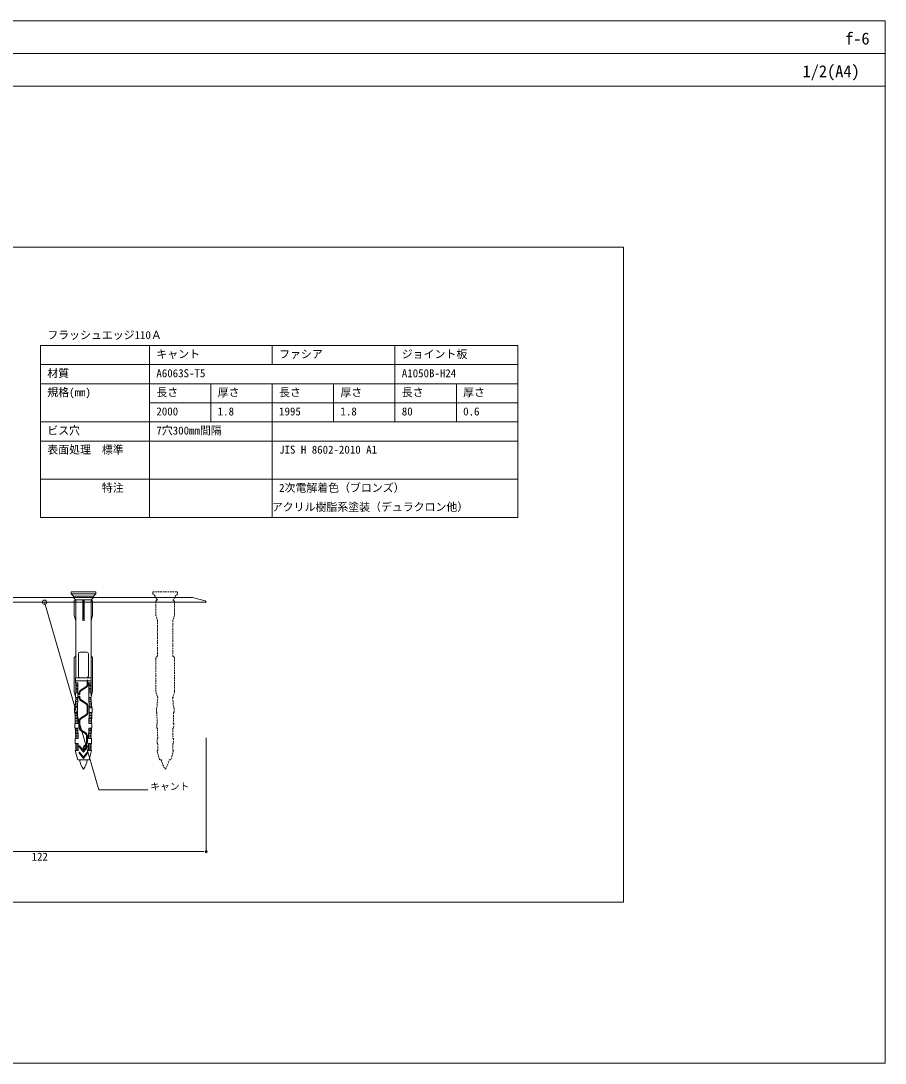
# Model space of a CAD drawing. Units: millimetres, scale not verified. Extents: x -276 to 276, y -191 to 191.
# Drawn here: x -40.9 to 276, y -191 to 191 of the extents above; entities that cross this region are included whole.
import ezdxf
from ezdxf.enums import TextEntityAlignment as Align

# ---------------------------------------------------------------- set-up
doc = ezdxf.new("R2010")
doc.units = ezdxf.units.MM
doc.header["$LTSCALE"] = 0.5
doc.linetypes.add('DASHED1', pattern=[1.8, 1.2, -0.6])
for name, color, linetype, lineweight in [('0-0_0', 7, 'Continuous', 9), ('0-2_moji', 7, 'Continuous', 18), ('0-3_SUNPO', 7, 'Continuous', 18), ('0-5_KANAMONO_SCREW', 4, 'Continuous', 18), ('0-6_KANAMONO_2', 6, 'Continuous', 18), ('0-7_WAKU', 7, 'Continuous', 18)]:
    doc.layers.add(name, color=color, linetype=linetype, lineweight=lineweight)
doc.styles.add('ＭＳ ゴシック', font='')
doc.styles.get('ＭＳ ゴシック').set_extended_font_data('MS Gothic')

# ---------------------------------------------------------------- blocks, each defined once
blk = doc.blocks.new('_DOT')
at = {"layer": '0-0_0'}
for p, q in [((-0.5, 0), (-1, 0)), ((0.25, 0), (-0.25, 0))]:
    blk.add_line(p, q, dxfattribs=at)
blk.add_circle((0, 0), 0.25, dxfattribs=at)

msp = doc.modelspace()

# ---------------------------------------------------------------- linework, layer by layer
at = {"layer": '0-0_0', "lineweight": 18}
msp.add_line((-275.9781, 179.0154), (276.0219, 179.0154), dxfattribs=at)
msp.add_lwpolyline([(-179.9781, -131.9846), (180.0219, -131.9846), (180.0219, 108.0154), (-179.9781, 108.0154)], close=True, dxfattribs=at)
at = {"layer": '0-2_moji'}
for p, q in [((-33.7278, 9.0154), (-33.7278, 72.0154)), ((-33.7278, 72.0154), (141.2722, 72.0154)), ((6.2722, 9.0154), (6.2722, 72.0154)), ((51.2722, 65.0154), (51.2722, 72.0154)), ((96.2722, 44.0154), (96.2722, 72.0154)), ((141.2722, 9.0154), (141.2722, 72.0154)), ((-33.7278, 65.0154), (141.2722, 65.0154)), ((-33.7278, 58.0154), (141.2722, 58.0154)), ((28.7722, 58.0154), (28.7722, 44.0154)), ((51.2722, 9.0154), (51.2722, 58.0154)), ((73.7722, 44.0154), (73.7722, 58.0154)), ((118.7722, 58.0154), (118.7722, 44.0154)), ((6.2722, 51.0154), (141.2722, 51.0154)), ((-33.7278, 44.0154), (141.2722, 44.0154)), ((-33.7278, 37.0154), (141.2722, 37.0154)), ((-33.7278, 23.0154), (141.2722, 23.0154)), ((-33.7278, 9.0154), (141.2722, 9.0154))]:
    msp.add_line(p, q, dxfattribs=at)
msp.add_lwpolyline([(-32.2464, -22.0714), (-12.2807, -90.8736), (5.6132, -90.8736)], dxfattribs=at)
msp.add_circle((-32.2464, -22.0714), 0.8, dxfattribs=at)
at = {"layer": '0-3_SUNPO'}
for p, q in [((27.0152, -71.762), (27.0152, -113.4526)), ((-93.3848, -113.4526), (25.4152, -113.4526))]:
    msp.add_line(p, q, dxfattribs=at)
at = {"layer": '0-5_KANAMONO_SCREW'}
for p, q in [((-13.4848, -18.2564), (-22.4848, -18.2564)), ((-22.4848, -18.2564), (-22.4848, -18.9964)), ((-13.4848, -18.9964), (-22.4848, -18.9964)), ((-21.6598, -19.8214), (-22.4848, -18.9964)), ((-14.3098, -19.8214), (-13.4848, -18.9964)), ((-13.4848, -18.2564), (-13.4848, -18.9964)), ((-21.6598, -20.2714), (-21.6598, -19.8214)), ((-20.8748, -21.1214), (-21.6598, -20.2714)), ((-14.3098, -20.2714), (-21.6598, -20.2714)), ((-20.7748, -21.1214), (-21.3748, -21.6214)), ((-21.3748, -26.9214), (-21.3748, -21.6214)), ((-15.0948, -21.1214), (-20.8748, -21.1214)), ((-20.7748, -49.8214), (-20.7748, -21.1214)), ((-17.9848, -26.9214), (-17.9848, -21.6214)), ((-17.7348, -28.8214), (-17.7348, -21.1214)), ((-15.1948, -49.8214), (-15.1948, -21.1214)), ((-14.5948, -21.6214), (-15.1948, -21.1214)), ((-15.0948, -21.1214), (-14.3098, -20.2714)), ((-14.5948, -26.9214), (-14.5948, -21.6214)), ((-20.7748, -28.8214), (-21.3748, -26.9214)), ((-14.5948, -26.9214), (-15.1948, -28.8214)), ((-20.7748, -41.8214), (-21.3748, -42.3214)), ((-19.8348, -49.1214), (-19.8348, -40.9214)), ((-16.7348, -40.3214), (-19.2348, -40.3214)), ((-16.1348, -49.1214), (-16.1348, -40.9214)), ((-14.5948, -42.3214), (-15.1948, -41.8214)), ((-21.3748, -54.8214), (-21.3748, -42.3214)), ((-14.5948, -54.8214), (-14.5948, -42.3214)), ((-20.8748, -51.6214), (-20.8748, -49.8214)), ((-15.0948, -49.8214), (-20.8748, -49.8214)), ((-16.6348, -50.8214), (-20.8748, -50.8214)), ((-20.7748, -55.2214), (-20.7748, -51.6214)), ((-19.9848, -52.1214), (-20.7748, -52.1214)), ((-19.9848, -52.6214), (-20.7748, -52.6214)), ((-19.9848, -53.1214), (-20.7748, -53.1214)), ((-19.2348, -49.7214), (-16.7348, -49.7214)), ((-19.0402, -54.3244), (-17.0923, -53.0663)), ((-18.8774, -54.5764), (-16.9295, -53.3183)), ((-16.6348, -52.2263), (-16.6348, -50.6214)), ((-15.0948, -50.8214), (-16.3348, -50.8214)), ((-15.0948, -51.6214), (-15.9848, -51.6214)), ((-15.9848, -57.0214), (-15.9848, -51.6214)), ((-15.1948, -52.1214), (-15.9848, -52.1214)), ((-15.1948, -52.6214), (-15.9848, -52.6214)), ((-15.1948, -53.1214), (-15.9848, -53.1214)), ((-15.1948, -55.2214), (-15.1948, -51.6214)), ((-15.0948, -51.6214), (-15.0948, -49.8214)), ((-20.8748, -56.7214), (-21.3748, -54.8214)), ((-21.0485, -60.8214), (-20.7135, -57.0214)), ((-19.9923, -57.2214), (-20.884, -57.2214)), ((-20.8748, -57.0214), (-20.8748, -55.2214)), ((-19.9848, -55.2214), (-20.8748, -55.2214)), ((-19.9848, -57.0214), (-20.8748, -57.0214)), ((-19.9848, -53.6214), (-20.7748, -53.6214)), ((-19.9848, -54.1214), (-20.7748, -54.1214)), ((-19.9848, -54.6214), (-20.7748, -54.6214)), ((-20.1259, -60.8214), (-19.9848, -57.0214)), ((-19.6348, -55.8214), (-19.6348, -55.4164)), ((-19.3348, -55.8214), (-19.6348, -55.8214)), ((-19.6348, -56.9263), (-19.6348, -56.5214)), ((-19.3348, -56.5214), (-19.6348, -56.5214)), ((-19.3348, -55.8214), (-19.3348, -55.4164)), ((-19.3348, -56.9263), (-19.3348, -56.5214)), ((-15.1948, -53.6214), (-15.9848, -53.6214)), ((-15.1948, -54.1214), (-15.9848, -54.1214)), ((-15.1948, -54.6214), (-15.9848, -54.6214)), ((-15.0948, -55.2214), (-15.9848, -55.2214)), ((-15.8438, -60.8248), (-15.9848, -57.0214)), ((-15.0948, -57.0214), (-15.9848, -57.0214)), ((-15.0857, -57.2214), (-15.9838, -57.2214)), ((-14.9212, -60.8214), (-15.2562, -57.0214)), ((-14.5948, -54.8214), (-15.0948, -56.7214)), ((-15.0948, -57.0214), (-15.0948, -55.2214)), ((-20.1259, -60.8214), (-21.2098, -60.8214)), ((-21.2098, -62.5214), (-21.2098, -60.8214)), ((-20.1036, -60.2214), (-21.1485, -60.2214)), ((-20.0813, -59.6214), (-21.0956, -59.6214)), ((-20.0591, -59.0214), (-21.0427, -59.0214)), ((-20.0368, -58.4214), (-20.9898, -58.4214)), ((-20.0145, -57.8214), (-20.9369, -57.8214)), ((-20.1348, -62.5214), (-20.1258, -60.8128)), ((-19.0402, -58.0183), (-17.0923, -59.2764)), ((-18.8774, -57.7663), (-16.9295, -59.0244)), ((-16.6348, -62.4263), (-16.6348, -60.1164)), ((-16.3348, -62.4263), (-16.3348, -60.1164)), ((-15.0328, -57.8214), (-15.9552, -57.8214)), ((-14.9799, -58.4214), (-15.9329, -58.4214)), ((-14.927, -59.0214), (-15.9107, -59.0214)), ((-14.8741, -59.6214), (-15.8884, -59.6214)), ((-14.8212, -60.2214), (-15.8661, -60.2214)), ((-14.7598, -60.8214), (-15.8439, -60.8214)), ((-15.8348, -62.5214), (-15.8438, -60.8248)), ((-14.7598, -62.5214), (-14.7598, -60.8214)), ((-20.1348, -62.5214), (-21.2098, -62.5214)), ((-20.1248, -62.9214), (-21.1914, -62.9214)), ((-20.1098, -63.5214), (-21.1764, -63.5214)), ((-20.0948, -64.1214), (-21.1614, -64.1214)), ((-20.0798, -64.7214), (-21.1464, -64.7214)), ((-20.9485, -66.5214), (-21.0485, -62.5214)), ((-20.0348, -66.5214), (-20.1348, -62.5214)), ((-19.0402, -64.5244), (-17.0923, -63.2663)), ((-18.8774, -64.7764), (-16.9295, -63.5183)), ((-15.9348, -66.5213), (-15.8348, -62.5213)), ((-14.8233, -64.7214), (-15.8898, -64.7214)), ((-14.8083, -64.1214), (-15.8748, -64.1214)), ((-14.7933, -63.5214), (-15.8598, -63.5214)), ((-14.7783, -62.9214), (-15.8448, -62.9214)), ((-14.7598, -62.5214), (-15.8348, -62.5214)), ((-15.0212, -66.5213), (-14.9212, -62.5213)), ((-20.0648, -65.3214), (-21.1314, -65.3214)), ((-20.0498, -65.9214), (-21.1164, -65.9214)), ((-21.0712, -68.2214), (-21.1098, -66.5214)), ((-20.0348, -66.5214), (-21.1098, -66.5214)), ((-20.0348, -68.2214), (-21.0712, -68.2214)), ((-20.021, -68.5214), (-21.0489, -68.5214)), ((-20.7348, -72.0214), (-20.9098, -68.2214)), ((-19.8598, -72.0214), (-20.0348, -68.2214)), ((-19.6348, -67.9263), (-19.6348, -65.6164)), ((-19.3348, -67.9263), (-19.3348, -65.6164)), ((-16.1098, -72.0214), (-15.9348, -68.2214)), ((-14.9203, -68.5214), (-15.9569, -68.5214)), ((-14.8598, -66.5214), (-15.9348, -66.5214)), ((-14.8985, -68.2214), (-15.9348, -68.2214)), ((-14.8533, -65.9214), (-15.9198, -65.9214)), ((-14.8383, -65.3214), (-15.8888, -65.3214)), ((-15.2348, -72.0214), (-15.1485, -68.2214)), ((-14.8985, -68.2214), (-14.8598, -66.5214)), ((-19.998, -69.0214), (-21.0399, -69.0214)), ((-19.9519, -69.6214), (-21.029, -69.6214)), ((-19.9289, -70.2214), (-21.0182, -70.2214)), ((-19.9059, -70.8214), (-21.0073, -70.8214)), ((-19.8829, -71.4214), (-20.9965, -71.4214)), ((-19.8598, -72.0214), (-20.9848, -72.0214)), ((-20.9848, -73.8214), (-20.9848, -72.0214)), ((-19.0402, -69.0183), (-17.2923, -70.1473)), ((-18.8774, -68.7663), (-17.1295, -69.8952)), ((-16.8348, -73.5554), (-16.8348, -70.9873)), ((-16.5348, -73.5554), (-16.5348, -70.9873)), ((-14.9848, -72.0214), (-16.1098, -72.0214)), ((-14.9862, -71.4214), (-16.0868, -71.4214)), ((-14.9726, -70.8214), (-16.0638, -70.8214)), ((-14.9589, -70.2214), (-16.0408, -70.2214)), ((-14.9453, -69.6214), (-16.0177, -69.6214)), ((-14.9317, -69.0214), (-15.9717, -69.0214)), ((-14.9848, -73.8214), (-14.9848, -72.0214)), ((-19.8598, -73.8214), (-20.9848, -73.8214)), ((-19.8598, -74.3714), (-20.9098, -74.3714)), ((-19.8598, -74.8714), (-20.9098, -74.8714)), ((-19.8598, -75.3714), (-20.9098, -75.3714)), ((-19.8598, -75.8714), (-20.9098, -75.8714)), ((-20.7348, -76.4214), (-20.7348, -73.8214)), ((-19.8598, -76.4214), (-19.8598, -73.8214)), ((-19.4848, -74.7184), (-19.4848, -74.9013)), ((-17.9848, -76.5214), (-19.3952, -74.6879)), ((-17.9848, -77.0214), (-19.3811, -75.2061)), ((-18.1348, -75.8214), (-18.1348, -75.6476)), ((-17.8348, -75.8214), (-18.1348, -75.8214)), ((-17.9848, -76.5214), (-16.5745, -74.6879)), ((-17.9848, -77.0214), (-16.5885, -75.2061)), ((-17.8348, -75.8214), (-17.8348, -75.6476)), ((-17.5402, -74.5556), (-17.2923, -74.3955)), ((-17.3774, -74.8076), (-17.1295, -74.6475)), ((-16.4848, -74.7184), (-16.4848, -74.9013)), ((-14.9848, -73.8214), (-16.1098, -73.8214)), ((-16.1098, -76.4214), (-16.1098, -73.8214)), ((-15.0598, -74.3714), (-16.1098, -74.3714)), ((-15.0598, -74.8714), (-16.1098, -74.8714)), ((-15.0598, -75.3714), (-16.1098, -75.3714)), ((-15.0598, -75.8714), (-16.1098, -75.8714)), ((-15.2348, -76.4214), (-15.2348, -73.8214)), ((-19.8598, -76.4214), (-20.9848, -76.4214)), ((-19.4848, -77.0184), (-19.4848, -77.2013)), ((-17.9848, -78.8214), (-19.3952, -76.9879)), ((-17.9848, -79.3214), (-19.3811, -77.5061)), ((-17.9848, -78.8214), (-16.5745, -76.9879)), ((-17.9848, -79.3214), (-16.5885, -77.5061)), ((-16.4848, -77.0184), (-16.4848, -77.2013)), ((-14.9857, -76.4214), (-16.1098, -76.4214)), ((-15.8848, -79.8214), (-14.9848, -76.4214))]:
    msp.add_line(p, q, dxfattribs=at)
at = {"layer": '0-5_KANAMONO_SCREW', "linetype": 'DASHED1'}
for points in [[(7.5152, -18.2564), (16.5152, -18.2564), (16.5152, -18.9964), (15.6902, -19.8214), (15.6902, -20.2714), (14.9052, -21.1214), (14.8052, -21.1214), (15.4052, -21.6214), (15.4052, -26.9214), (14.8052, -28.8214), (14.8052, -41.8214), (15.4052, -42.3214), (15.4052, -54.8214), (14.9052, -56.7214), (14.9052, -57.0214), (14.7438, -57.0214), (15.0788, -60.8214), (15.2402, -60.8214), (15.2402, -62.5214), (15.0788, -62.5214), (14.9788, -66.5213), (15.1402, -66.5214), (15.1015, -68.2214), (14.8515, -68.2214), (14.7652, -72.0214), (15.0152, -72.0214), (15.0152, -73.8214), (14.7652, -73.8214), (14.7652, -76.4214), (15.0152, -76.4214), (14.1152, -79.8214), (13.4395, -79.8214)], [(10.5909, -79.8214), (9.9152, -79.8214), (9.0152, -76.4214), (9.2652, -76.4214), (9.2652, -73.8214), (9.0152, -73.8214), (9.0152, -72.0214), (9.2652, -72.0214), (9.1788, -68.2214), (8.9288, -68.2214), (8.8902, -66.5214), (9.0515, -66.5213), (8.9515, -62.5214), (8.7902, -62.5214), (8.7902, -60.8214), (8.9515, -60.8214), (9.2865, -57.0214), (9.1252, -57.0214), (9.1252, -56.7214), (8.6252, -54.8214), (8.6252, -42.3214), (9.2252, -41.8214), (9.2252, -28.8214), (8.6252, -26.9214), (8.6252, -21.6214), (9.2252, -21.1214), (9.1252, -21.1214), (8.3402, -20.2714), (8.3402, -19.8214), (7.5152, -18.9964), (7.5152, -18.2564)]]:
    msp.add_lwpolyline(points, dxfattribs=at)
at = {"layer": '0-5_KANAMONO_SCREW'}
for points in [[(-14.3098, -20.2714), (-14.3098, -19.8214), (-21.6598, -19.8214)], [(-17.7348, -28.8214), (-17.9848, -26.9214), (-18.2348, -28.8214), (-18.2348, -21.1214)], [(-17.7348, -21.1214), (-17.9848, -21.6214), (-18.2348, -21.1214)], [(-19.9848, -57.0214), (-19.9848, -51.6214), (-20.8748, -51.6214)], [(-16.3348, -52.2263), (-16.3348, -50.6214), (-16.6348, -50.6214)], [(-15.8848, -79.8214), (-20.0848, -79.8214), (-20.9848, -76.4214)]]:
    msp.add_lwpolyline(points, dxfattribs=at)
for centre, radius, start, end in [((-19.2348, -40.9214), 0.6, 90, 180), ((-16.7348, -40.9214), 0.6, 0, 90), ((-19.2348, -49.1214), 0.6, 180, 270), ((-16.7348, -49.1214), 0.6, 270, 0), ((-17.6348, -52.2263), 1, 302.8584, 0), ((-17.6348, -52.2263), 1.3, 302.8584, 0), ((-18.3348, -55.4164), 1.3, 122.8584, 180), ((-18.3348, -56.9263), 1.3, 180, 237.1416), ((-18.3348, -55.4164), 1, 122.8584, 180), ((-18.3348, -56.9263), 1, 180, 237.1416), ((-17.6348, -60.1164), 1, 0, 57.1416), ((-17.6348, -60.1164), 1.3, 0, 57.1416), ((-18.3348, -65.6164), 1.3, 122.8584, 180), ((-18.3348, -65.6164), 1, 122.8584, 180), ((-17.6348, -62.4263), 1, 302.8584, 0), ((-17.6348, -62.4263), 1.3, 302.8584, 0), ((-18.3348, -67.9263), 1.3, 180, 237.1416), ((-18.3348, -67.9263), 1, 180, 237.1416), ((-17.8348, -70.9873), 1, 0, 57.1416), ((-17.8348, -70.9873), 1.3, 0, 57.1416), ((-19.4348, -74.7184), 0.05, 37.56859, 180), ((-18.9848, -74.9013), 0.5, 180, 217.56859), ((-16.8348, -75.6476), 1.3, 122.8584, 180), ((-16.8348, -75.6476), 1, 122.8584, 180), ((-17.8348, -73.5554), 1, 302.8584, 0), ((-17.8348, -73.5554), 1.3, 302.8584, 0), ((-16.9848, -74.9013), 0.5, 322.43141, 0), ((-16.5348, -74.7184), 0.05, 0, 142.43141), ((-19.4348, -77.0184), 0.05, 37.56859, 180), ((-18.9848, -77.2013), 0.5, 180, 217.56859), ((-10.2017, -78.0163), 9.3827, 191.09155, 213.95053), ((-25.768, -78.0163), 9.3827, 326.04947, 348.90845), ((-16.9848, -77.2013), 0.5, 322.43141, 0), ((-16.5348, -77.0184), 0.05, 0, 142.43141)]:
    msp.add_arc(centre, radius, start, end, dxfattribs=at)
at = {"layer": '0-5_KANAMONO_SCREW', "linetype": 'DASHED1'}
for centre, start, end in [((19.7983, -78.0163), 191.09155, 213.95053), ((4.232, -78.0163), 326.04947, 348.90845)]:
    msp.add_arc(centre, 9.3827, start, end, dxfattribs=at)
at = {"layer": '0-6_KANAMONO_2'}
for points in [[(26.6399, -21.5872), (22.0152, -20.2714), (-53.9848, -20.2714), (-82.9848, 6.7286), (-82.9848, 12.6286)], [(-75.4178, -22.3214), (-74.9848, -22.0714), (27.0152, -22.0714)]]:
    msp.add_lwpolyline(points, dxfattribs=at)
msp.add_arc((26.5152, -22.0714), 0.5, 0, 75.55617, dxfattribs=at)
at = {"layer": '0-7_WAKU'}
for points in [[(276.0219, 167.0154), (-275.9781, 167.0154), (-275.9781, 191.0154), (276.0219, 191.0154)], [(-275.9781, -190.9846), (276.0219, -190.9846), (276.0219, 191.0154), (-275.9781, 191.0154)]]:
    msp.add_lwpolyline(points, close=True, dxfattribs=at)

# ---------------------------------------------------------------- block references
at = {"layer": '0-3_SUNPO', "xscale": 1.6, "yscale": 1.6}
msp.add_blockref('_DOT', (27.0152, -113.4526), dxfattribs=at)

# ---------------------------------------------------------------- texts
at = {"layer": '0-2_moji', "style": 'ＭＳ ゴシック'}
for s, height, p in [('フラッシュエッジ110Ａ', 2.933, (-31.2278, 73.5154)), ('キャント', 2.933, (8.7722, 66.5154)), ('ファシア', 2.933, (53.7722, 66.5154)), ('ジョイント板', 2.933, (98.7722, 66.5154)), ('材質', 2.933, (-31.2278, 59.5154)), ('A6063S-T5', 2.933, (8.7722, 59.5154)), ('A1050B-H24', 2.933, (98.7722, 59.5154)), ('規格(mm)', 2.933, (-31.2278, 52.5154)), ('長さ', 2.933, (8.7722, 52.5154)), ('厚さ', 2.933, (31.2722, 52.5154)), ('長さ', 2.933, (53.7722, 52.5154)), ('厚さ', 2.933, (76.2722, 52.5154)), ('長さ', 2.933, (98.7722, 52.5154)), ('厚さ', 2.933, (121.2722, 52.5154)), ('2000', 2.933, (8.7722, 45.5154)), ('1.8', 2.933, (31.2722, 45.5154)), ('1995', 2.933, (53.7722, 45.5154)), ('1.8', 2.933, (76.2722, 45.5154)), ('80', 2.933, (98.7722, 45.5154)), ('0.6', 2.933, (121.2722, 45.5154)), ('ビス穴', 2.933, (-31.2278, 38.5154)), ('7穴300mm間隔', 2.933, (8.7722, 38.5154)), ('表面処理\u3000標準', 2.933, (-31.2278, 31.5154)), ('JIS H 8602-2010 A1', 2.933, (53.7722, 31.5154)), ('\u3000\u3000\u3000\u3000\u3000特注', 2.933, (-31.2278, 17.5154)), ('2次電解着色（ブロンズ）', 2.933, (53.7722, 17.5154)), ('アクリル樹脂系塗装（デュラクロン他）', 2.933, (51.1152, 10.5154)), ('キャント', 2.566, (6.5126, -91.6614))]:
    msp.add_text(s, height=height, dxfattribs=at).set_placement(p, align=Align.BOTTOM_LEFT)
at = {"layer": '0-3_SUNPO', "style": 'ＭＳ ゴシック'}
msp.add_text('122', height=2.933, dxfattribs=at).set_placement((-36.9848, -117.6526), align=Align.BOTTOM_LEFT)
at = {"layer": '0-7_WAKU', "style": 'ＭＳ ゴシック'}
for s, p in [('f-6', (261.3264, 181.0154)), ('1/2(A4)', (245.7325, 169.0154))]:
    msp.add_text(s, height=4.399, dxfattribs=at).set_placement(p, align=Align.BOTTOM_LEFT)

doc.saveas('drawing.dxf')
